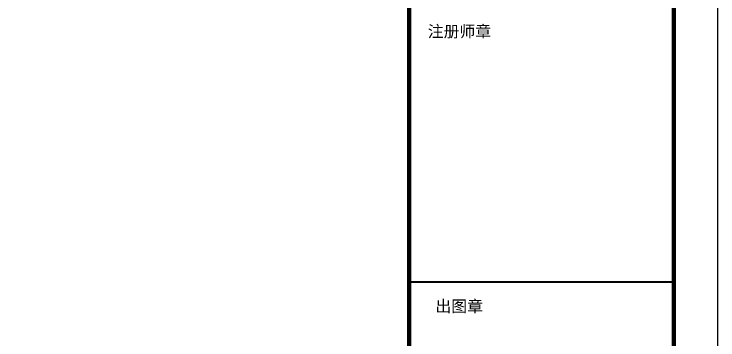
# Model space of a CAD drawing. Extents: x 185245 to 1992634, y -19957 to 755165.
# Drawn here: x 1889049 to 1904974, y 562170 to 569538 of the extents above; entities that cross this region are included whole.
import ezdxf

# ---------------------------------------------------------------- set-up
doc = ezdxf.new("R2010")
doc.units = 0
doc.header["$LTSCALE"] = 1000
doc.header["$MEASUREMENT"] = 0
doc.layers.add('PUB_TITLE', color=4, linetype='Continuous')
doc.layers.add('图框', color=4, linetype='Continuous')
doc.styles.add('黑体', font='simhei.ttf')

# ---------------------------------------------------------------- blocks, each defined once
blk = doc.blocks.new('A$C31D40216')
at = {"layer": '图框', "color": 4, "const_width": 148}
blk.add_lwpolyline([(74, 60000), (74, 0)], dxfattribs=at)
at = {"layer": '图框', "color": 0, "const_width": 75}
blk.add_lwpolyline([(74, 22160), (9088, 22160)], dxfattribs=at)
at = {"layer": '图框', "color": 4, "style": '黑体'}
for s, p in [('注册师章', (707, 30463)), ('出图章', (967, 21139))]:
    blk.add_text(s, height=394.4, dxfattribs=at).set_placement(p)

msp = doc.modelspace()

# ---------------------------------------------------------------- linework, layer by layer
at = {"layer": 'PUB_TITLE'}
msp.add_lwpolyline([(1845574.4, 547707), (1904974.4, 547707), (1904974.4, 589707), (1845574.4, 589707)], close=True, dxfattribs=at)
at = {"layer": 'PUB_TITLE', "const_width": 100}
msp.add_lwpolyline([(1848074.4, 548707), (1903974.4, 548707), (1903974.4, 588707), (1848074.4, 588707)], close=True, dxfattribs=at)

# ---------------------------------------------------------------- block references
at = {"xscale": 0.6666666666666666, "yscale": 0.6666666666666666, "zscale": 0.6666666666666666}
msp.add_blockref('A$C31D40216', (1897937.7, 548707), dxfattribs=at)

doc.saveas('drawing.dxf')
